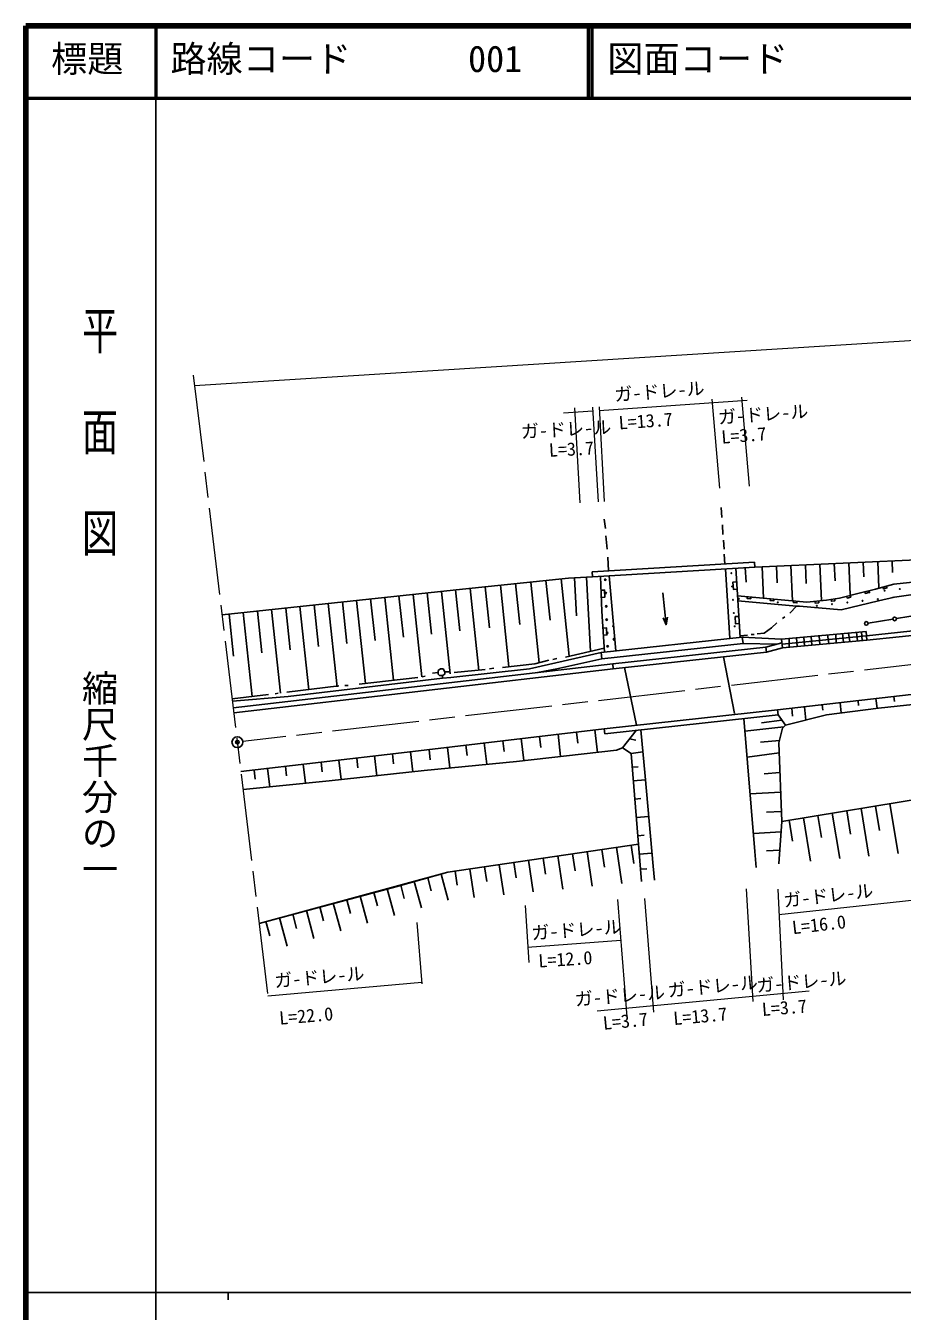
# Model space of a CAD drawing. Units: millimetres, scale not verified. Extents: x 40000 to 680000, y 20000 to 380000.
# Drawn here: x 40000 to 161152, y 202409 to 380000 of the extents above; entities that cross this region are included whole.
import ezdxf
from ezdxf.enums import TextEntityAlignment as Align

# ---------------------------------------------------------------- set-up
doc = ezdxf.new("R2010")
doc.units = ezdxf.units.MM
doc.header["$LTSCALE"] = 1000
doc.header["$PDMODE"] = 32
doc.header["$PDSIZE"] = 500
doc.linetypes.add('CHAIN', pattern=[18.5, 12, -1.5, 3.5, -1.5])
for name, color, linetype, lineweight in [('M-BGD', 7, 'Continuous', 25), ('M-BMK', 2, 'CHAIN', 13), ('M-BMK-SRVR', 3, 'Continuous', 25), ('M-STR-HTXT', 7, 'Continuous', 13), ('M-STR-STR1', 1, 'Continuous', 25), ('M-TTL', 2, 'Continuous', 140), ('M-TTL-BAND', 7, 'Continuous', 25), ('M-TTL-LINE', 7, 'Continuous', 50), ('M-TTL-TXT', 7, 'Continuous', 13)]:
    doc.layers.add(name, color=color, linetype=linetype, lineweight=lineweight)
doc.layers.add('MOTRS', color=6, linetype='Continuous')
doc.styles.add('@ＭＳ ゴシック', font='')
doc.styles.add('ＭＳ ゴシック', font='')
doc.styles.get('@ＭＳ ゴシック').set_extended_font_data('@MS Gothic')
doc.styles.get('ＭＳ ゴシック').set_extended_font_data('MS Gothic')

# ---------------------------------------------------------------- blocks, each defined once
blk = doc.blocks.new('BUHIN8')
at = {"color": 6, "linetype": 'Continuous', "lineweight": 13}
for radius in [50, 43.8, 37.5, 31.2, 25, 18.8, 12.5, 6.2]:
    blk.add_circle((0, 0), radius, dxfattribs=at)
blk = doc.blocks.new('BUHIN2')
at = {"color": 3, "linetype": 'Continuous', "lineweight": 25}
for radius in [750, 22.5]:
    blk.add_circle((0, 0), radius, dxfattribs=at)
blk = doc.blocks.new('BUHIN3')
at = {"color": 7, "linetype": 'Continuous', "lineweight": 25}
blk.add_lwpolyline([(-395, -963), (0, 0), (174, -1025)], dxfattribs=at)
blk = doc.blocks.new('BUHIN5')
at = {"color": 7, "linetype": 'Continuous', "lineweight": 25}
blk.add_lwpolyline([(-55, -497), (442, -552), (552, 442), (55, 497)], dxfattribs=at)
blk = doc.blocks.new('BUHIN6')
at = {"color": 7, "linetype": 'Continuous', "lineweight": 25}
blk.add_lwpolyline([(-27, -249), (221, -276), (276, 221), (27, 249)], dxfattribs=at)
blk = doc.blocks.new('BUHIN7')
at = {"color": 7, "linetype": 'Continuous', "lineweight": 25}
blk.add_circle((0, 0), 250, dxfattribs=at)

msp = doc.modelspace()

# ---------------------------------------------------------------- linework, layer by layer
at = {"layer": 'M-BGD'}
for p, q in [((136114, 313429), (136199, 312074)), ((119943, 311820), (120112, 310550)), ((136284, 311058), (136368, 309704)), ((120197, 309534), (120366, 307672)), ((136453, 308942), (136538, 307672)), ((118292, 304561), (140729, 305915)), ((120451, 306571), (120536, 304708)), ((136538, 306994), (136622, 305640)), ((140729, 305915), (140771, 305216)), ((140771, 305216), (174722, 306740)), ((147761, 305530), (147877, 302961)), ((149758, 305619), (149985, 300579)), ((151755, 305709), (151862, 303329)), ((153753, 305799), (153949, 301418)), ((155750, 305888), (155840, 303887)), ((157747, 305978), (157909, 302354)), ((159744, 306068), (159817, 304445)), ((100385, 302168), (115032, 303692)), ((115032, 303692), (118334, 303862)), ((115858, 303735), (116129, 298467)), ((117509, 303820), (118036, 293570)), ((118292, 304561), (118334, 303862)), ((118334, 303862), (140771, 305216)), ((119433, 303928), (119604, 299120)), ((120623, 304000), (121557, 293649)), ((136707, 304971), (137297, 295359)), ((138124, 305056), (138742, 295516)), ((139448, 305136), (139568, 303133)), ((141770, 305261), (141964, 300926)), ((143767, 305351), (143870, 303049)), ((145764, 305440), (145983, 300567)), ((67141, 298624), (100385, 302168)), ((99408, 302064), (100012, 296389)), ((101432, 302277), (102611, 290944)), ((103524, 302495), (104112, 296840)), ((105616, 302712), (106791, 291426)), ((107709, 302930), (108295, 297298)), ((109801, 303148), (110964, 291972)), ((111894, 303365), (112462, 297902)), ((113986, 303583), (115097, 292906)), ((154995, 301576), (157450, 302168)), ((216146, 301919), (156204, 295738)), ((157450, 302168), (159990, 302846)), ((163885, 303269), (159990, 302846)), ((166086, 301914), (160075, 301068)), ((81808, 300188), (83033, 288694)), ((83763, 300396), (84375, 294657)), ((85719, 300605), (86941, 289143)), ((87674, 300813), (88284, 295090)), ((89630, 301021), (90848, 289591)), ((91585, 301230), (92194, 295523)), ((93541, 301438), (94756, 290040)), ((95496, 301647), (96103, 295956)), ((97452, 301855), (98664, 290490)), ((128071, 301660), (128494, 297258)), ((138371, 301247), (147968, 300390)), ((138415, 300567), (146528, 299798)), ((150677, 300644), (147968, 300390)), ((150677, 300644), (147968, 300390)), ((152455, 300898), (150677, 300644)), ((154995, 301576), (152455, 300898)), ((157874, 300560), (152709, 299290)), ((156265, 295141), (216209, 301322)), ((160075, 301068), (157874, 300560)), ((68119, 298728), (68737, 292927)), ((70074, 298937), (71310, 287349)), ((72030, 299145), (72647, 293359)), ((73985, 299354), (75217, 287797)), ((75941, 299562), (76556, 293792)), ((77896, 299771), (79125, 288246)), ((79852, 299979), (80466, 294225)), ((119604, 299120), (119975, 293477)), ((144920, 298358), (144581, 298104)), ((146528, 299798), (145597, 298866)), ((146952, 299798), (146528, 299798)), ((152709, 299290), (146952, 299798)), ((160343, 298102), (163766, 298657)), ((143057, 296834), (142041, 296072)), ((143819, 297512), (143057, 296834)), ((156427, 297467), (159850, 298022)), ((139041, 295548), (119511, 293427)), ((139755, 295818), (138729, 295725)), ((144469, 295235), (139041, 295548)), ((139041, 295548), (139138, 294654)), ((140263, 295903), (140686, 295903)), ((142041, 296072), (141110, 295988)), ((144469, 295235), (156153, 296336)), ((144581, 294040), (144469, 295235)), ((144534, 294543), (156180, 295734)), ((144581, 294040), (156265, 295141)), ((145512, 295310), (145512, 294040)), ((146526, 295429), (146606, 294231)), ((147541, 295524), (147622, 294327)), ((148562, 295621), (148642, 294423)), ((149662, 295724), (149742, 294526)), ((150832, 295834), (151002, 294645)), ((151945, 295939), (152031, 294742)), ((152873, 296027), (153043, 294837)), ((153732, 296108), (153890, 294917)), ((154830, 296211), (154962, 295018)), ((155507, 296275), (155587, 295077)), ((156153, 296336), (156265, 295141)), ((119511, 293427), (109614, 291162)), ((119940, 294000), (114609, 292770)), ((119511, 293427), (119609, 292532)), ((139138, 294654), (119609, 292532)), ((143802, 294547), (139138, 294654)), ((144516, 294739), (142305, 294144)), ((142380, 293448), (144581, 294040)), ((145512, 294548), (145512, 294128)), ((68688, 285777), (121135, 291858)), ((110376, 291839), (105888, 291331)), ((112323, 292347), (110376, 291839)), ((113424, 292601), (112831, 292432)), ((119609, 292532), (113424, 291162)), ((68769, 285082), (121213, 291162)), ((97591, 289892), (76255, 287352)), ((94204, 289976), (86076, 289045)), ((95220, 290146), (94797, 290061)), ((96998, 290654), (96236, 290569)), ((97337, 291162), (96998, 290908)), ((96998, 290908), (96998, 290654)), ((96998, 290654), (96998, 290400)), ((96998, 290400), (97168, 290230)), ((97168, 290230), (97591, 290230)), ((97676, 291162), (97337, 291162)), ((97930, 290400), (97591, 290230)), ((97591, 290230), (97591, 289892)), ((97591, 289892), (98776, 289976)), ((97930, 290738), (97676, 291162)), ((97930, 290738), (98607, 290738)), ((97930, 290738), (97930, 290400)), ((109614, 291162), (98776, 289976)), ((103518, 291077), (99200, 290654)), ((104703, 291246), (104110, 291162)), ((113424, 291162), (110719, 290650)), ((74900, 287775), (74477, 287690)), ((83282, 288791), (76086, 287944)), ((84129, 288876), (84552, 288876)), ((143904, 285489), (166171, 288029)), ((177516, 287860), (157874, 285743)), ((73546, 287606), (68534, 287031)), ((76255, 287352), (68576, 286684)), ((150090, 286195), (150175, 285450)), ((152564, 286477), (152723, 285077)), ((155038, 286759), (155116, 286078)), ((157512, 287041), (157663, 285716)), ((159986, 287324), (160062, 286655)), ((139250, 284275), (140771, 265931)), ((143981, 284793), (145004, 283372)), ((150677, 284812), (145004, 283372)), ((145871, 285713), (145994, 284633)), ((147615, 285912), (147824, 284088)), ((157874, 285743), (150677, 284812)), ((119943, 282864), (91918, 279562)), ((116122, 282414), (116303, 280873)), ((118669, 282714), (119035, 279614)), ((124392, 282647), (122483, 280240)), ((125029, 282717), (125616, 276345)), ((144793, 283161), (139393, 282553)), ((144492, 284083), (141696, 283687)), ((144581, 282949), (144073, 280917)), ((145004, 283372), (144581, 282949)), ((100835, 280613), (101006, 279164)), ((103383, 280913), (103730, 277969)), ((105931, 281213), (106107, 279718)), ((108479, 281513), (108835, 278487)), ((111026, 281813), (111206, 280291)), ((113574, 282114), (113935, 279051)), ((123457, 281468), (124346, 281311)), ((144161, 281266), (141565, 281009)), ((144073, 280917), (144496, 270080)), ((91918, 279562), (69745, 276959)), ((85759, 278839), (85918, 277481)), ((88223, 279128), (88544, 276393)), ((90686, 279417), (90848, 278041)), ((93192, 279712), (93519, 276939)), ((95740, 280012), (95905, 278610)), ((98288, 280313), (98624, 277462)), ((121636, 279901), (107836, 278377)), ((122483, 280240), (121636, 279901)), ((122483, 280240), (123668, 279478)), ((123668, 279478), (125310, 279671)), ((123668, 279478), (125108, 261782)), ((144126, 279562), (139692, 278942)), ((71566, 277173), (71712, 275928)), ((73440, 277393), (73738, 274858)), ((75904, 277682), (76055, 276392)), ((78368, 277971), (78676, 275347)), ((80832, 278261), (80988, 276926)), ((95051, 277107), (81928, 275668)), ((83295, 278550), (83612, 275853)), ((107836, 278377), (95051, 277107)), ((123825, 277559), (124649, 277626)), ((196312, 278546), (144496, 270080)), ((144496, 270080), (196312, 278546)), ((81928, 275668), (70041, 274493)), ((123977, 275686), (125646, 275822)), ((125616, 276345), (126716, 263899)), ((144232, 276853), (142055, 276633)), ((144338, 274144), (140112, 273883)), ((124183, 273158), (125027, 273227)), ((155457, 271871), (156532, 265291)), ((157450, 272197), (158001, 268829)), ((159443, 272522), (160569, 265632)), ((124388, 270630), (126098, 270769)), ((144443, 271435), (142382, 271354)), ((144496, 270080), (144073, 264238)), ((145493, 270243), (145967, 267341)), ((147486, 270568), (148459, 264609)), ((149479, 270894), (149978, 267837)), ((151472, 271220), (152496, 264950)), ((153464, 271545), (153989, 268333)), ((124594, 268102), (125459, 268172)), ((144391, 268620), (140564, 268432)), ((124687, 266960), (98353, 263052)), ((98353, 263052), (124687, 266960)), ((121648, 266509), (122389, 261520)), ((123674, 266810), (124052, 264263)), ((109494, 264705), (110142, 260339)), ((111520, 265006), (111852, 262771)), ((113546, 265307), (114225, 260733)), ((115571, 265607), (115919, 263268)), ((117597, 265908), (118307, 261126)), ((119623, 266208), (119985, 263766)), ((124800, 265574), (126550, 265716)), ((140771, 265931), (140940, 263730)), ((144209, 266111), (142381, 266020)), ((72265, 255991), (98353, 263052)), ((98353, 263052), (91159, 261062)), ((99366, 263202), (99652, 261279)), ((101392, 263503), (101978, 259552)), ((103417, 263804), (103718, 261776)), ((105443, 264104), (106060, 259945)), ((107469, 264405), (107785, 262273)), ((124971, 263471), (125856, 263543)), ((126716, 263899), (126886, 261952)), ((91159, 261062), (72265, 255991)), ((91831, 261287), (92329, 259448)), ((93695, 261791), (94683, 258139)), ((95558, 262296), (96049, 260482)), ((97422, 262800), (98396, 259199)), ((86241, 259774), (87257, 256018)), ((88104, 260278), (88609, 258413)), ((89968, 260782), (90970, 257078)), ((78787, 257756), (79831, 253898)), ((80650, 258261), (81169, 256344)), ((82514, 258765), (83544, 254958)), ((84377, 259269), (84889, 257379)), ((73196, 256243), (73729, 254275)), ((75060, 256747), (76118, 252837)), ((76923, 257252), (77449, 255310))]:
    msp.add_line(p, q, dxfattribs=at)
for centre, radius in [((137517, 304366), 50), ((120100, 303467), 100), ((137636, 302531), 50), ((158708, 301952), 50), ((160817, 302181), 50), ((120165, 301630), 100), ((137755, 300696), 50), ((138559, 300831), 50), ((143946, 300349), 50), ((151441, 300096), 50), ((153550, 300325), 50), ((155659, 300554), 50), ((156599, 301723), 50), ((157768, 300783), 50), ((120231, 299793), 100), ((137874, 298862), 50), ((149332, 299867), 50), ((120296, 297955), 100), ((137993, 297027), 50), ((120362, 296118), 100), ((121313, 295232), 100), ((120427, 294281), 100)]:
    msp.add_circle(centre, radius, dxfattribs=at)
for centre, radius, start, end in [((140668, 301060), 50, 195.87317, 333.91893), ((146054, 300578), 50, 194.95662, 334.83547), ((159877, 301012), 50, 24.04034, 181.95307), ((121182, 298907), 100, 177.38084, 192.93102), ((121248, 297070), 100, 94.68779, 275.62407)]:
    msp.add_arc(centre, radius, start, end, dxfattribs=at)
at = {"layer": 'M-BMK'}
for p, q in [((63165, 331709), (73524, 245510)), ((167839, 292346), (70001, 281110))]:
    msp.add_line(p, q, dxfattribs=at)
at = {"layer": 'M-STR-HTXT'}
for p, q in [((63333, 330312), (326532, 346872)), ((138944, 328666), (139977, 316373)), ((115847, 327198), (116583, 314091)), ((118334, 327314), (119121, 314230)), ((119241, 327354), (119943, 314276)), ((139704, 328244), (119271, 326805)), ((134825, 328423), (135888, 316121)), ((118369, 326742), (114327, 326457)), ((126801, 243748), (125551, 259427)), ((139571, 260760), (140517, 245188)), ((143959, 260705), (144666, 245442)), ((109037, 258483), (109529, 250606)), ((121803, 259280), (123076, 243071)), ((144073, 257210), (162869, 259242)), ((94039, 256102), (94748, 247646)), ((109360, 252723), (122229, 253654)), ((73466, 245996), (94729, 247868)), ((148292, 246610), (119000, 243871))]:
    msp.add_line(p, q, dxfattribs=at)
at = {"layer": 'M-STR-STR1'}
for p, q in [((121135, 291858), (142305, 294144)), ((121213, 291162), (142380, 293448)), ((142305, 294144), (142380, 293448)), ((121135, 291858), (121213, 291162)), ((122738, 291327), (124430, 283372)), ((136463, 292809), (137977, 284981)), ((143904, 285489), (119943, 282864)), ((143981, 284793), (120020, 282168)), ((143904, 285489), (143981, 284793)), ((119943, 282864), (120020, 282168))]:
    msp.add_line(p, q, dxfattribs=at)
at = {"layer": 'M-TTL'}
for p, q in [((40000, 380000), (40000, 20000)), ((680000, 380000), (40000, 380000))]:
    msp.add_line(p, q, dxfattribs=at)
at = {"layer": 'M-TTL-BAND'}
for p, q in [((58000, 370000), (58000, 20000)), ((40000, 205000), (579000, 205000)), ((68000, 205000), (68000, 204000))]:
    msp.add_line(p, q, dxfattribs=at)
at = {"layer": 'M-TTL-LINE'}
for p, q in [((58000, 380000), (58000, 370000)), ((117750, 380000), (117750, 370000)), ((118250, 380000), (118250, 370000)), ((40000, 370000), (680000, 370000))]:
    msp.add_line(p, q, dxfattribs=at)
at = {"layer": 'MOTRS'}
msp.add_point((69257, 281028), dxfattribs=at)

# ---------------------------------------------------------------- block references
at = {"layer": 'M-BGD'}
for name, p, rotation in [('BUHIN5', (119519, 301524), 8.30886), ('BUHIN5', (138278, 302671), 189.97826), ('BUHIN6', (156223, 301872), 289.82534), ('BUHIN6', (158720, 302507), 291.21317), ('BUHIN6', (139970, 301104), 271.16379), ('BUHIN6', (143170, 300819), 271.16379), ('BUHIN6', (146369, 300533), 271.16379), ('BUHIN6', (149323, 300517), 281.6242), ('BUHIN6', (151566, 300771), 284.39797), ('BUHIN6', (153725, 301237), 291.21317), ('BUHIN5', (138588, 297901), 189.97826), ('BUHIN7', (160096, 298062), 285.47841), ('BUHIN5', (119790, 296299), 10.02367), ('BUHIN3', (128494, 297258), 191.75658), ('BUHIN7', (156180, 297427), 285.47841)]:
    msp.add_blockref(name, p, dxfattribs=dict(at, rotation=rotation))
at = {"layer": 'M-BMK-SRVR', "rotation": 6.26776}
msp.add_blockref('BUHIN2', (69256, 281025), dxfattribs=at)
at = {"layer": 'MOTRS', "rotation": 125.86885}
msp.add_blockref('BUHIN8', (69256, 281025), dxfattribs=at)

# ---------------------------------------------------------------- texts
at = {"layer": 'M-STR-HTXT', "style": 'ＭＳ ゴシック'}
for s, rotation, p in [('ガ-ドレ-ル', 4.3, (121465, 327569)), ('ガ-ドレ-ル', 4.1, (135793, 324435)), ('ガ-ドレ-ル', 3.1, (108516, 322464)), ('L=13.7', 4, (122052, 323679)), ('L=3.7', 4.6, (136254, 321706)), ('L=3.7', 3, (112384, 319895)), ('ガ-ドレ-ル', 6.6, (144879, 257689)), ('ガ-ドレ-ル', 4.3, (109996, 253190)), ('L=16.0', 6.6, (146086, 253942)), ('L=12.0', 3.8, (110945, 249340)), ('ガ-ドレ-ル', 5, (74479, 246586)), ('ガ-ドレ-ル', 5.4, (128867, 245280)), ('ガ-ドレ-ル', 4.9, (141101, 245938)), ('ガ-ドレ-ル', 4.7, (116011, 244041)), ('L=3.7', 4.5, (141856, 242647)), ('L=22.0', 4.9, (75160, 241442)), ('L=3.7', 5.5, (119916, 240741)), ('L=13.7', 5.1, (129631, 241392))]:
    msp.add_text(s, height=1833, rotation=rotation, dxfattribs=at).set_placement(p, align=Align.BOTTOM_LEFT)
at = {"layer": 'M-TTL-BAND', "style": '@ＭＳ ゴシック', "width": 1.4}
msp.add_text('平  面  図', height=3666, rotation=270, dxfattribs=at).set_placement((47277, 341475), align=Align.BOTTOM_LEFT)
at = {"layer": 'M-TTL-BAND', "style": '@ＭＳ ゴシック'}
msp.add_text('縮尺千分の一', height=3666, rotation=270, dxfattribs=at).set_placement((47277, 291030), align=Align.BOTTOM_LEFT)
at = {"layer": 'M-TTL-TXT', "style": 'ＭＳ ゴシック'}
for s, p in [('標題', (43500, 372500)), ('路線コード', (60000, 372500)), ('001', (101142, 372500)), ('図面コード', (120380, 372500))]:
    msp.add_text(s, height=3666, dxfattribs=at).set_placement(p, align=Align.BOTTOM_LEFT)

doc.saveas('drawing.dxf')
